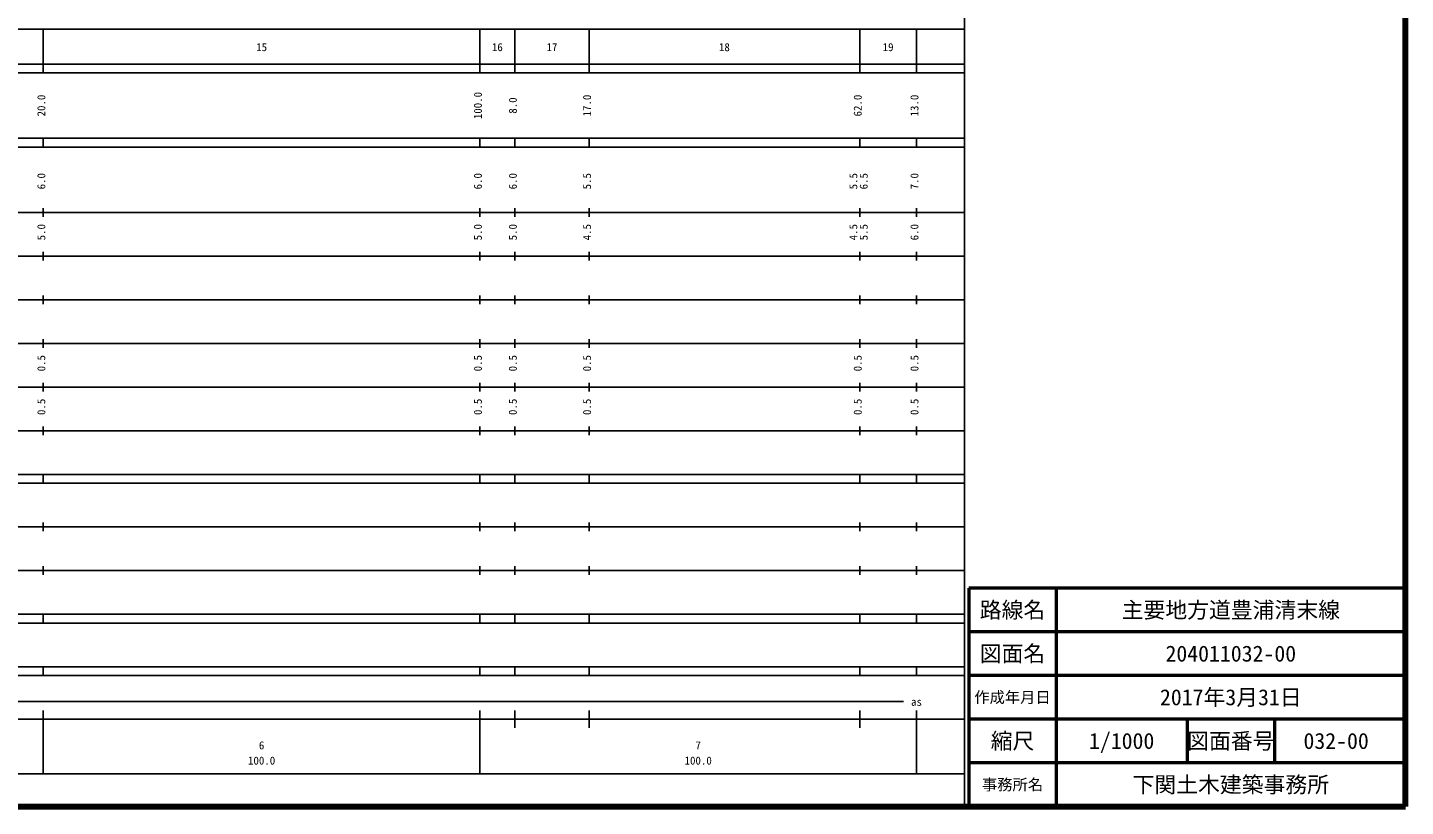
# Model space of a CAD drawing. Units: millimetres on the paper, enlarged 1000 times. Extents: x 40000 to 680000, y 20000 to 380000.
# Drawn here: x 364390 to 680000, y 20000 to 198357 of the extents above; entities that cross this region are included whole.
import ezdxf
from ezdxf.enums import TextEntityAlignment as Align

# ---------------------------------------------------------------- set-up
doc = ezdxf.new("R2010")
doc.units = ezdxf.units.MM
doc.header["$LTSCALE"] = 1000
for name, color, linetype, lineweight in [('M-TTL', 2, 'Continuous', 140), ('M-TTL-BAND', 7, 'Continuous', 25), ('M-TTL-FRAM', 2, 'Continuous', 50), ('M-TTL-LINE', 7, 'Continuous', 50)]:
    doc.layers.add(name, color=color, linetype=linetype, lineweight=lineweight)
doc.layers.add('M-TTL-TXT', color=7, linetype='Continuous')
doc.styles.add('ＭＳ ゴシック', font='')
doc.styles.get('ＭＳ ゴシック').set_extended_font_data('MS Gothic')

msp = doc.modelspace()

# ---------------------------------------------------------------- linework, layer by layer
at = {"layer": 'M-TTL'}
for p, q in [((680000, 20000), (680000, 380000)), ((40000, 20000), (680000, 20000))]:
    msp.add_line(p, q, dxfattribs=at)
at = {"layer": 'M-TTL-BAND'}
for p, q in [((579000, 20000), (579000, 370000)), ((68000, 198000), (579000, 198000)), ((368000, 188000), (368000, 198000)), ((468000, 188000), (468000, 198000)), ((476000, 188000), (476000, 198000)), ((493000, 188000), (493000, 198000)), ((555000, 188000), (555000, 198000)), ((568000, 188000), (568000, 198000)), ((40000, 190000), (579000, 190000)), ((40000, 188000), (579000, 188000)), ((40000, 173000), (579000, 173000)), ((40000, 171000), (579000, 171000)), ((368000, 171000), (368000, 173000)), ((468000, 171000), (468000, 173000)), ((476000, 171000), (476000, 173000)), ((493000, 171000), (493000, 173000)), ((555000, 171000), (555000, 173000)), ((568000, 171000), (568000, 173000)), ((40000, 156000), (579000, 156000)), ((368000, 155000), (368000, 157000)), ((468000, 155000), (468000, 157000)), ((476000, 155000), (476000, 157000)), ((493000, 155000), (493000, 157000)), ((555000, 155000), (555000, 157000)), ((568000, 155000), (568000, 157000)), ((46000, 146000), (579000, 146000)), ((368000, 145000), (368000, 147000)), ((468000, 145000), (468000, 147000)), ((476000, 145000), (476000, 147000)), ((493000, 145000), (493000, 147000)), ((555000, 145000), (555000, 147000)), ((568000, 145000), (568000, 147000)), ((52000, 136000), (579000, 136000)), ((368000, 135000), (368000, 137000)), ((468000, 135000), (468000, 137000)), ((476000, 135000), (476000, 137000)), ((493000, 135000), (493000, 137000)), ((555000, 135000), (555000, 137000)), ((568000, 135000), (568000, 137000)), ((368000, 125000), (368000, 127000)), ((468000, 125000), (468000, 127000)), ((476000, 125000), (476000, 127000)), ((493000, 125000), (493000, 127000)), ((555000, 125000), (555000, 127000)), ((568000, 125000), (568000, 127000)), ((46000, 126000), (579000, 126000)), ((368000, 115000), (368000, 117000)), ((468000, 115000), (468000, 117000)), ((476000, 115000), (476000, 117000)), ((493000, 115000), (493000, 117000)), ((555000, 115000), (555000, 117000)), ((568000, 115000), (568000, 117000)), ((52000, 116000), (579000, 116000)), ((46000, 106000), (579000, 106000)), ((368000, 105000), (368000, 107000)), ((468000, 105000), (468000, 107000)), ((476000, 105000), (476000, 107000)), ((493000, 105000), (493000, 107000)), ((555000, 105000), (555000, 107000)), ((568000, 105000), (568000, 107000)), ((40000, 96000), (579000, 96000)), ((368000, 94000), (368000, 96000)), ((468000, 94000), (468000, 96000)), ((476000, 94000), (476000, 96000)), ((493000, 94000), (493000, 96000)), ((555000, 94000), (555000, 96000)), ((568000, 94000), (568000, 96000)), ((40000, 94000), (579000, 94000)), ((49000, 84000), (579000, 84000)), ((368000, 83000), (368000, 85000)), ((468000, 83000), (468000, 85000)), ((476000, 83000), (476000, 85000)), ((493000, 83000), (493000, 85000)), ((555000, 83000), (555000, 85000)), ((568000, 83000), (568000, 85000)), ((40000, 74000), (579000, 74000)), ((368000, 73000), (368000, 75000)), ((468000, 73000), (468000, 75000)), ((476000, 73000), (476000, 75000)), ((493000, 73000), (493000, 75000)), ((555000, 73000), (555000, 75000)), ((568000, 73000), (568000, 75000)), ((40000, 64000), (579000, 64000)), ((368000, 62000), (368000, 64000)), ((468000, 62000), (468000, 64000)), ((476000, 62000), (476000, 64000)), ((493000, 62000), (493000, 64000)), ((555000, 62000), (555000, 64000)), ((568000, 62000), (568000, 64000)), ((40000, 62000), (579000, 62000)), ((40000, 52000), (579000, 52000)), ((368000, 50000), (368000, 52000)), ((468000, 50000), (468000, 52000)), ((476000, 50000), (476000, 52000)), ((493000, 50000), (493000, 52000)), ((555000, 50000), (555000, 52000)), ((568000, 50000), (568000, 52000)), ((40000, 50000), (579000, 50000)), ((71000, 44000), (565000, 44000)), ((368000, 27500), (368000, 42000)), ((468000, 27500), (468000, 42000)), ((476000, 38000), (476000, 42000)), ((493000, 38000), (493000, 42000)), ((555000, 38000), (555000, 42000)), ((568000, 27500), (568000, 42000)), ((40000, 40000), (579000, 40000)), ((68000, 27500), (579000, 27500))]:
    msp.add_line(p, q, dxfattribs=at)
at = {"layer": 'M-TTL-FRAM'}
for p, q in [((680000, 70000), (580000, 70000)), ((580000, 70000), (580000, 20000))]:
    msp.add_line(p, q, dxfattribs=at)
at = {"layer": 'M-TTL-LINE'}
for p, q in [((600000, 70000), (600000, 20000)), ((680000, 60000), (580000, 60000)), ((680000, 50000), (580000, 50000)), ((680000, 40000), (580000, 40000)), ((630000, 40000), (630000, 30000)), ((650000, 40000), (650000, 30000)), ((680000, 30000), (580000, 30000))]:
    msp.add_line(p, q, dxfattribs=at)

# ---------------------------------------------------------------- texts
at = {"layer": 'M-TTL-BAND', "style": 'ＭＳ ゴシック'}
for s, p in [('15', (418000, 192405)), ('16', (472000, 192405)), ('17', (484500, 192405)), ('18', (524000, 192405)), ('19', (561500, 192405)), ('as', (568000, 42500)), ('6', (418000, 32523)), ('7', (518000, 32523)), ('100.0', (418000, 29033)), ('100.0', (518000, 29033))]:
    msp.add_text(s, height=1833, dxfattribs=at).set_placement(p, align=Align.BOTTOM_CENTER)
for s, p in [('100.0', (469000, 180500)), ('20.0', (369000, 180500)), ('8.0', (477000, 180500)), ('17.0', (494000, 180500)), ('62.0', (556000, 180500)), ('13.0', (569000, 180500)), ('6.0', (369000, 163174)), ('6.0', (469000, 163174)), ('6.0', (477000, 163174)), ('5.5', (494000, 163174)), ('5.5', (555000, 163174)), ('6.5', (557370, 163174)), ('7.0', (569000, 163174)), ('5.0', (369000, 151500)), ('5.0', (469000, 151500)), ('5.0', (477000, 151500)), ('4.5', (494000, 151500)), ('4.5', (555000, 151500)), ('5.5', (557370, 151500)), ('6.0', (569000, 151500)), ('0.5', (369000, 121500)), ('0.5', (469000, 121500)), ('0.5', (477000, 121500)), ('0.5', (494000, 121500)), ('0.5', (556000, 121500)), ('0.5', (569000, 121500)), ('0.5', (369000, 111500)), ('0.5', (469000, 111500)), ('0.5', (477000, 111500)), ('0.5', (494000, 111500)), ('0.5', (556000, 111500)), ('0.5', (569000, 111500))]:
    msp.add_text(s, height=1833, rotation=90, dxfattribs=at).set_placement(p, align=Align.BOTTOM_CENTER)
at = {"layer": 'M-TTL-TXT', "style": 'ＭＳ ゴシック'}
for s, height, p in [('路線名', 3666, (590000, 65000)), ('路線名', 3666, (590000, 65000)), ('主要地方道豊浦清末線', 3666, (640000, 65000)), ('図面名', 3666, (590000, 55000)), ('図面名', 3666, (590000, 55000)), ('204011032-00', 3666, (640000, 55000)), ('2017年3月31日', 3666, (640000, 45000)), ('作成年月日', 2566, (590000, 45000)), ('作成年月日', 2566, (590000, 45000)), ('縮尺', 3666, (590000, 35000)), ('縮尺', 3666, (590000, 35000)), ('1/1000', 3666, (615000, 35000)), ('図面番号', 3666, (640000, 35000)), ('図面番号', 3666, (640000, 35000)), ('032-00', 3666, (664125, 35000)), ('事務所名', 2566, (590000, 25000)), ('事務所名', 2566, (590000, 25000)), ('下関土木建築事務所', 3666, (640000, 25000))]:
    msp.add_text(s, height=height, dxfattribs=at).set_placement(p, align=Align.MIDDLE_CENTER)

doc.saveas('drawing.dxf')
